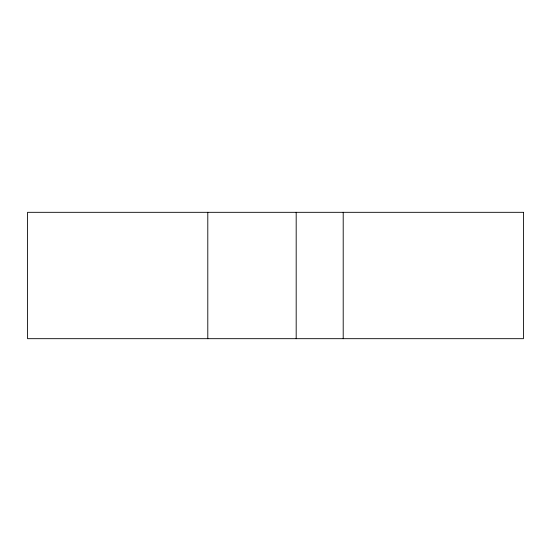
<?xml version="1.0" encoding="UTF-8"?>
<svg xmlns="http://www.w3.org/2000/svg" width="551" height="551" viewBox="0 0 551 551"><rect width="100%" height="100%" fill="white"/><g stroke="black" fill="none" stroke-linecap="round" stroke-linejoin="round"><path stroke-width="0.83" d="M343.204 212.321L343.204 338.679M296.183 212.321L296.183 338.679M207.796 212.321L207.796 338.679M523.45 212.321L27.55 212.321L27.55 338.679L523.45 338.679L523.45 212.321"/></g></svg>
